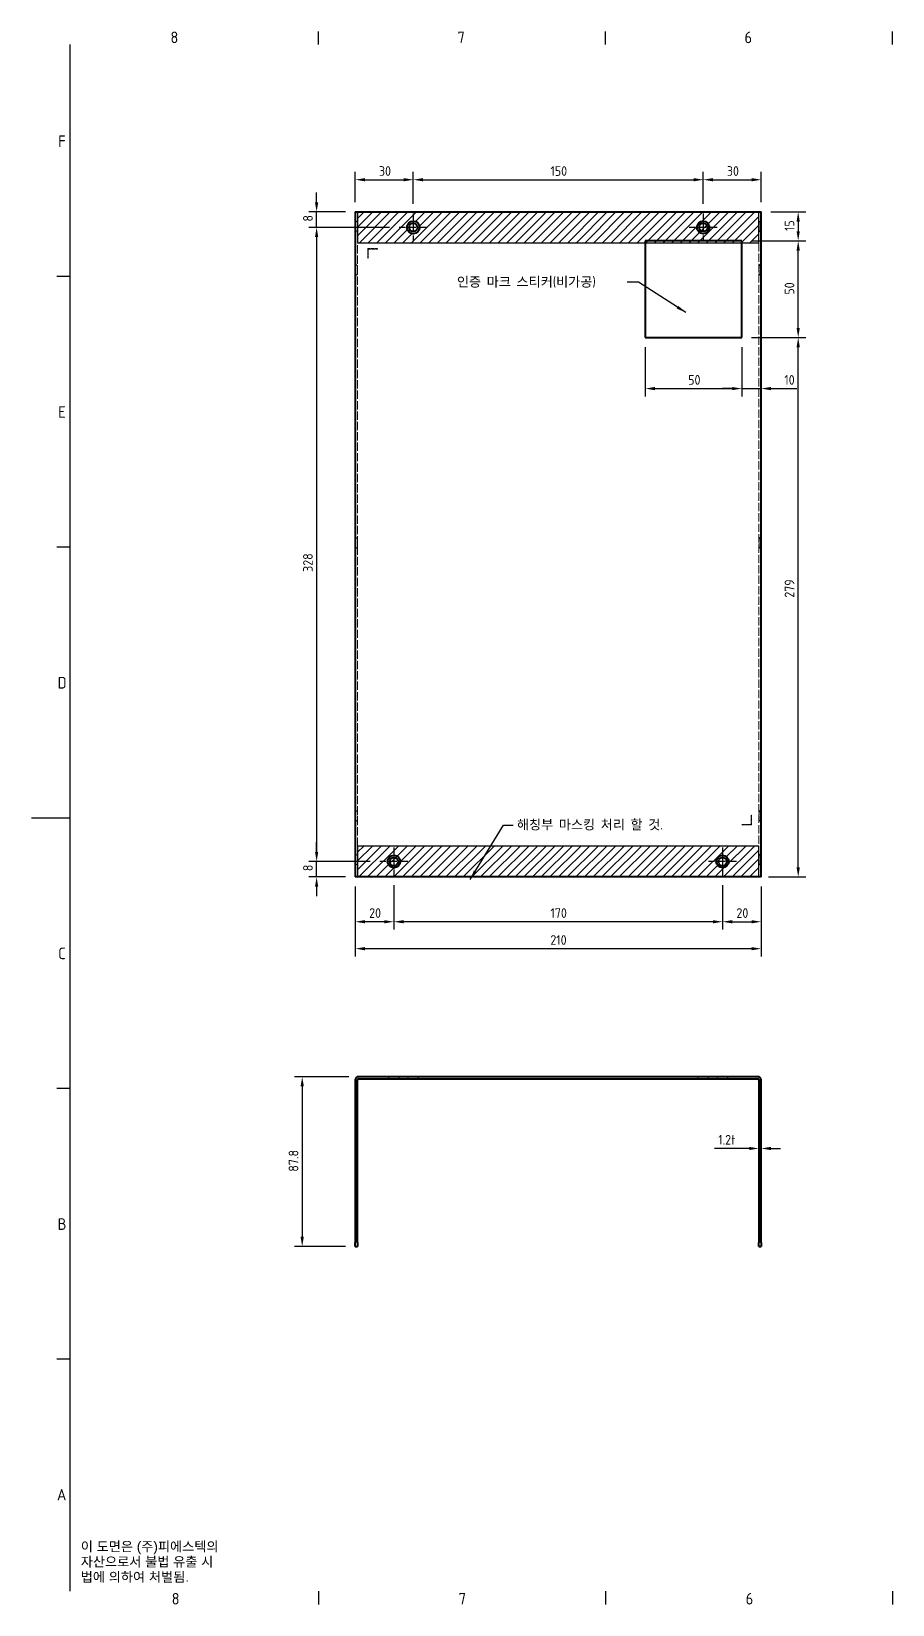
# Model space of a CAD drawing. Header units: millimetres. Extents: x 0 to 1188, y 0 to 840.
# Drawn here: x 0 to 445, y 13 to 827 of the extents above; entities that cross this region are included whole.
import ezdxf

# ---------------------------------------------------------------- set-up
doc = ezdxf.new("R2010")
doc.units = ezdxf.units.MM
doc.header["$LTSCALE"] = 2
doc.linetypes.add('CHAIN', pattern=[0.3543, 0.2362, -0.0295, 0.0591, -0.0295])
doc.linetypes.add('DASHED', pattern=[0.2067, 0.1654, -0.0413])
doc.layers.get('0').update_dxf_attribs({"color": 3, "lineweight": 25})
for name, color, linetype, lineweight in [('가려진 것(ISO)', 2, 'DASHED', 18), ('가시적인 것(ISO)', 3, 'Continuous', 40), ('경계(ISO)', 7, 'Continuous', 25), ('기호(ISO)', 5, 'Continuous', 25), ('스케치 형상(ISO)', 3, 'Continuous', 25), ('중심 표식(ISO)', 1, 'Continuous', 25), ('치수(ISO)', 2, 'Continuous', 25), ('해치(ISO)', 7, 'Continuous', 18)]:
    doc.layers.add(name, color=color, linetype=linetype, lineweight=lineweight)
doc.styles.add('문자 텍스트_PSTEK_POSCO', font='isocp.shx')
doc.styles.add('치수 텍스트_PSTEK_POSCO', font='isocp.shx')
doc.dimstyles.new('치수_PSTEK_POSCO', dxfattribs={"dimscale": 2, "dimtxt": 2.5, "dimasz": 2.5, "dimexe": 2, "dimexo": 2.5, "dimgap": 1, "dimtad": 1, "dimrnd": 1e-08, "dimdsep": 46, "dimtxsty": '치수 텍스트_PSTEK_POSCO', "dimcen": 0.09, "dimdle": 10, "dimclrd": 7, "dimclre": 7, "dimclrt": 2, "dimadec": 1, "dimazin": 2, "dimtfac": 1, "dimtmove": 0, "dimatfit": 3, "dimfxl": 0, "dimtolj": 1, "dimlwd": -1, "dimlwe": -1, "dimarcsym": 0})
doc.dimstyles.new('치수_PSTEK_POSCO$7', dxfattribs={"dimscale": 2, "dimtxt": 2.5, "dimasz": 2.5, "dimexe": 2, "dimexo": 2.5, "dimgap": 1, "dimtad": 1, "dimrnd": 1e-08, "dimdsep": 46, "dimtxsty": '치수 텍스트_PSTEK_POSCO', "dimcen": 0.09, "dimdle": 10, "dimclrd": 7, "dimclre": 7, "dimclrt": 2, "dimadec": 1, "dimazin": 2, "dimtfac": 1, "dimtmove": 0, "dimatfit": 3, "dimfxl": 0, "dimtolj": 1, "dimlwd": -1, "dimlwe": -1, "dimarcsym": 0})
pattern_1 = [(45, (0, 0), (-2.245064, 2.245064), [])]

# ---------------------------------------------------------------- blocks, each defined once
blk = doc.blocks.new('경계 Default Border')
at = {"layer": '경계(ISO)'}
for p, q in [((74.25, 410), (74.25, 413.4)), ((148.5, 410), (148.5, 413.4)), ((222.75, 410), (222.75, 413.4)), ((10, 350), (6.6, 350)), ((10, 280), (6.6, 280)), ((10, 140), (6.6, 140)), ((10, 70), (6.6, 70)), ((74.25, 10), (74.25, 6.6)), ((148.5, 10), (148.5, 6.6)), ((222.75, 10), (222.75, 6.6))]:
    blk.add_line(p, q, dxfattribs=at)
at = {"layer": '경계(ISO)', "flags": 128}
for points in [[(10, 10), (10, 410)], [(0, 210), (10, 210)]]:
    blk.add_lwpolyline(points, dxfattribs=at)
at = {"layer": '경계(ISO)', "color": 2, "char_height": 3, "attachment_point": 7, "style": '문자 텍스트_PSTEK_POSCO'}
for s, insert in [('8', (35.96, 410.37)), ('7', (110.21, 410.39)), ('6', (184.46, 410.37)), ('F', (6.93, 383.5)), ('E', (6.93, 313.47)), ('D', (6.77, 243.47)), ('C', (6.93, 173.47)), ('B', (6.77, 103.47)), ('A', (6.6, 33.49)), ('8', (36.27, 6.57)), ('7', (110.52, 6.59)), ('6', (184.77, 6.57))]:
    blk.add_mtext(s, dxfattribs=dict(at, insert=insert))
blk = doc.blocks.new('*D25')
at = {"layer": 'Defpoints', "color": 0}
for p in [(377.54, 733.46), (367.54, 718.46), (396.69, 718.46)]:
    blk.add_point(p, dxfattribs=at)
at = {"layer": '치수(ISO)', "color": 7}
for p, q in [((382.54, 733.46), (400.69, 733.46)), ((396.69, 728.46), (396.69, 723.46)), ((372.54, 718.46), (400.69, 718.46))]:
    blk.add_line(p, q, dxfattribs=at)
for points in [[(395.85, 728.46), (397.52, 728.46), (396.69, 733.46)], [(395.85, 723.46), (397.52, 723.46), (396.69, 718.46)]]:
    blk.add_solid(points, dxfattribs=at)
at = {"layer": '치수(ISO)', "color": 2, "insert": (392.19, 723.6), "char_height": 5, "attachment_point": 4, "rotation": 90, "style": '치수 텍스트_PSTEK_POSCO'}
blk.add_mtext('\\A1;15', dxfattribs=at)
blk = doc.blocks.new('*D26')
at = {"layer": 'Defpoints', "color": 0}
for p in [(367.54, 718.46), (396.69, 718.46), (367.54, 668.46)]:
    blk.add_point(p, dxfattribs=at)
at = {"layer": '치수(ISO)', "color": 7}
for p, q in [((372.54, 718.46), (400.69, 718.46)), ((396.69, 673.46), (396.69, 713.46)), ((372.54, 668.46), (400.69, 668.46))]:
    blk.add_line(p, q, dxfattribs=at)
for points in [[(395.85, 713.46), (397.52, 713.46), (396.69, 718.46)], [(395.85, 673.46), (397.52, 673.46), (396.69, 668.46)]]:
    blk.add_solid(points, dxfattribs=at)
at = {"layer": '치수(ISO)', "color": 2, "insert": (392.19, 690.7), "char_height": 5, "attachment_point": 4, "rotation": 90, "style": '치수 텍스트_PSTEK_POSCO'}
blk.add_mtext('\\A1;50', dxfattribs=at)
blk = doc.blocks.new('*D27')
at = {"layer": 'Defpoints', "color": 0}
for p in [(317.54, 668.46), (367.54, 668.46), (367.54, 642.07)]:
    blk.add_point(p, dxfattribs=at)
at = {"layer": '치수(ISO)', "color": 7}
for p, q in [((317.54, 663.46), (317.54, 638.07)), ((367.54, 663.46), (367.54, 638.07)), ((322.54, 642.07), (362.54, 642.07))]:
    blk.add_line(p, q, dxfattribs=at)
for points in [[(322.54, 642.91), (322.54, 641.24), (317.54, 642.07)], [(362.54, 642.91), (362.54, 641.24), (367.54, 642.07)]]:
    blk.add_solid(points, dxfattribs=at)
at = {"layer": '치수(ISO)', "color": 2, "insert": (339.78, 646.57), "char_height": 5, "attachment_point": 4, "style": '치수 텍스트_PSTEK_POSCO'}
blk.add_mtext('\\A1;50', dxfattribs=at)
blk = doc.blocks.new('*D37')
at = {"layer": 'Defpoints', "color": 0}
for p in [(367.54, 668.46), (396.69, 668.46), (376.34, 389.46)]:
    blk.add_point(p, dxfattribs=at)
at = {"layer": '치수(ISO)', "color": 7}
for p, q in [((372.54, 668.46), (400.69, 668.46)), ((396.69, 394.46), (396.69, 663.46)), ((381.34, 389.46), (400.69, 389.46))]:
    blk.add_line(p, q, dxfattribs=at)
for points in [[(395.85, 663.46), (397.52, 663.46), (396.69, 668.46)], [(395.85, 394.46), (397.52, 394.46), (396.69, 389.46)]]:
    blk.add_solid(points, dxfattribs=at)
at = {"layer": '치수(ISO)', "color": 2, "insert": (392.19, 533.91), "char_height": 5, "attachment_point": 4, "rotation": 90, "style": '치수 텍스트_PSTEK_POSCO'}
blk.add_mtext('\\A1;279', dxfattribs=at)
blk = doc.blocks.new('*D38')
at = {"layer": 'Defpoints', "color": 0}
for p in [(169.24, 286.17), (140.07, 198.37), (167.54, 198.37)]:
    blk.add_point(p, dxfattribs=at)
at = {"layer": '치수(ISO)', "color": 7}
for p, q in [((164.24, 286.17), (136.07, 286.17)), ((140.07, 281.17), (140.07, 203.37)), ((162.54, 198.37), (136.07, 198.37))]:
    blk.add_line(p, q, dxfattribs=at)
for points in [[(139.24, 281.17), (140.91, 281.17), (140.07, 286.17)], [(139.24, 203.37), (140.91, 203.37), (140.07, 198.37)]]:
    blk.add_solid(points, dxfattribs=at)
at = {"layer": '치수(ISO)', "color": 2, "insert": (135.57, 237.02), "char_height": 5, "attachment_point": 4, "rotation": 90, "style": '치수 텍스트_PSTEK_POSCO'}
blk.add_mtext('\\A1;87.8', dxfattribs=at)
blk = doc.blocks.new('*D40')
at = {"layer": 'Defpoints', "color": 0}
for p in [(187.54, 390.21), (357.54, 390.21), (187.54, 366.31)]:
    blk.add_point(p, dxfattribs=at)
at = {"layer": '치수(ISO)', "color": 7}
for p, q in [((187.54, 385.21), (187.54, 362.31)), ((357.54, 385.21), (357.54, 362.31)), ((352.54, 366.31), (192.54, 366.31))]:
    blk.add_line(p, q, dxfattribs=at)
for points in [[(192.54, 367.14), (192.54, 365.48), (187.54, 366.31)], [(352.54, 367.14), (352.54, 365.48), (357.54, 366.31)]]:
    blk.add_solid(points, dxfattribs=at)
at = {"layer": '치수(ISO)', "color": 2, "insert": (268.53, 370.81), "char_height": 5, "attachment_point": 4, "style": '치수 텍스트_PSTEK_POSCO'}
blk.add_mtext('\\A1;170', dxfattribs=at)
blk = doc.blocks.new('*D41')
at = {"layer": 'Defpoints', "color": 0}
for p in [(167.54, 389.46), (377.54, 389.46), (167.54, 352.38)]:
    blk.add_point(p, dxfattribs=at)
at = {"layer": '치수(ISO)', "color": 7}
for p, q in [((167.54, 384.46), (167.54, 348.38)), ((377.54, 384.46), (377.54, 348.38)), ((372.54, 352.38), (172.54, 352.38))]:
    blk.add_line(p, q, dxfattribs=at)
for points in [[(172.54, 353.21), (172.54, 351.54), (167.54, 352.38)], [(372.54, 353.21), (372.54, 351.54), (377.54, 352.38)]]:
    blk.add_solid(points, dxfattribs=at)
at = {"layer": '치수(ISO)', "color": 2, "insert": (268.47, 356.88), "char_height": 5, "attachment_point": 4, "style": '치수 텍스트_PSTEK_POSCO'}
blk.add_mtext('\\A1;210', dxfattribs=at)
blk = doc.blocks.new('*D42')
at = {"layer": 'Defpoints', "color": 0}
for p in [(357.54, 390.21), (377.54, 389.46), (377.54, 366.31)]:
    blk.add_point(p, dxfattribs=at)
at = {"layer": '치수(ISO)', "color": 7}
for p, q in [((357.54, 385.21), (357.54, 362.31)), ((377.54, 384.46), (377.54, 362.31)), ((362.54, 366.31), (372.54, 366.31))]:
    blk.add_line(p, q, dxfattribs=at)
for points in [[(362.54, 367.14), (362.54, 365.48), (357.54, 366.31)], [(372.54, 367.14), (372.54, 365.48), (377.54, 366.31)]]:
    blk.add_solid(points, dxfattribs=at)
at = {"layer": '치수(ISO)', "color": 2, "insert": (364.72, 370.81), "char_height": 5, "attachment_point": 4, "style": '치수 텍스트_PSTEK_POSCO'}
blk.add_mtext('\\A1;20', dxfattribs=at)
blk = doc.blocks.new('*D43')
at = {"layer": 'Defpoints', "color": 0}
for p in [(167.54, 389.46), (187.54, 390.21), (167.54, 366.31)]:
    blk.add_point(p, dxfattribs=at)
at = {"layer": '치수(ISO)', "color": 7}
for p, q in [((167.54, 384.46), (167.54, 362.31)), ((187.54, 385.21), (187.54, 362.31)), ((182.54, 366.31), (172.54, 366.31))]:
    blk.add_line(p, q, dxfattribs=at)
for points in [[(172.54, 367.14), (172.54, 365.48), (167.54, 366.31)], [(182.54, 367.14), (182.54, 365.48), (187.54, 366.31)]]:
    blk.add_solid(points, dxfattribs=at)
at = {"layer": '치수(ISO)', "color": 2, "insert": (174.72, 370.81), "char_height": 5, "attachment_point": 4, "style": '치수 텍스트_PSTEK_POSCO'}
blk.add_mtext('\\A1;20', dxfattribs=at)
blk = doc.blocks.new('*D44')
at = {"layer": 'Defpoints', "color": 0}
for p in [(190.29, 725.46), (147.54, 397.46), (180.29, 397.46)]:
    blk.add_point(p, dxfattribs=at)
at = {"layer": '치수(ISO)', "color": 7}
for p, q in [((185.29, 725.46), (143.54, 725.46)), ((147.54, 720.46), (147.54, 402.46)), ((175.29, 397.46), (143.54, 397.46))]:
    blk.add_line(p, q, dxfattribs=at)
for points in [[(146.7, 720.46), (148.37, 720.46), (147.54, 725.46)], [(146.7, 402.46), (148.37, 402.46), (147.54, 397.46)]]:
    blk.add_solid(points, dxfattribs=at)
at = {"layer": '치수(ISO)', "color": 2, "insert": (143.04, 547.26), "char_height": 5, "attachment_point": 4, "rotation": 90, "style": '치수 텍스트_PSTEK_POSCO'}
blk.add_mtext('\\A1;328', dxfattribs=at)
blk = doc.blocks.new('*D45')
at = {"layer": 'Defpoints', "color": 0}
for p in [(147.54, 397.46), (180.29, 397.46), (167.54, 389.46)]:
    blk.add_point(p, dxfattribs=at)
at = {"layer": '치수(ISO)', "color": 7}
for p, q in [((147.54, 402.46), (147.54, 407.46)), ((175.29, 397.46), (143.54, 397.46)), ((147.54, 389.46), (147.54, 397.46)), ((162.54, 389.46), (143.54, 389.46)), ((147.54, 384.46), (147.54, 379.46))]:
    blk.add_line(p, q, dxfattribs=at)
for points in [[(146.7, 402.46), (148.37, 402.46), (147.54, 397.46)], [(146.7, 384.46), (148.37, 384.46), (147.54, 389.46)]]:
    blk.add_solid(points, dxfattribs=at)
at = {"layer": '치수(ISO)', "color": 2, "insert": (143.04, 392.46), "char_height": 5, "attachment_point": 4, "rotation": 90, "style": '치수 텍스트_PSTEK_POSCO'}
blk.add_mtext('\\A1;8', dxfattribs=at)
blk = doc.blocks.new('*D46')
at = {"layer": 'Defpoints', "color": 0}
for p in [(147.54, 733.46), (167.54, 733.46), (190.29, 725.46)]:
    blk.add_point(p, dxfattribs=at)
at = {"layer": '치수(ISO)', "color": 7}
for p, q in [((147.54, 738.46), (147.54, 743.46)), ((162.54, 733.46), (143.54, 733.46)), ((147.54, 725.46), (147.54, 733.46)), ((185.29, 725.46), (143.54, 725.46)), ((147.54, 720.46), (147.54, 715.46))]:
    blk.add_line(p, q, dxfattribs=at)
for points in [[(146.7, 738.46), (148.37, 738.46), (147.54, 733.46)], [(146.7, 720.46), (148.37, 720.46), (147.54, 725.46)]]:
    blk.add_solid(points, dxfattribs=at)
at = {"layer": '치수(ISO)', "color": 2, "insert": (143.04, 728.46), "char_height": 5, "attachment_point": 4, "rotation": 90, "style": '치수 텍스트_PSTEK_POSCO'}
blk.add_mtext('\\A1;8', dxfattribs=at)
blk = doc.blocks.new('*D47')
at = {"layer": 'Defpoints', "color": 0}
for p in [(197.54, 750.11), (167.54, 733.46), (197.54, 732.71)]:
    blk.add_point(p, dxfattribs=at)
at = {"layer": '치수(ISO)', "color": 7}
for p, q in [((167.54, 738.46), (167.54, 754.11)), ((172.54, 750.11), (192.54, 750.11)), ((197.54, 737.71), (197.54, 754.11))]:
    blk.add_line(p, q, dxfattribs=at)
for points in [[(172.54, 750.95), (172.54, 749.28), (167.54, 750.11)], [(192.54, 750.95), (192.54, 749.28), (197.54, 750.11)]]:
    blk.add_solid(points, dxfattribs=at)
at = {"layer": '치수(ISO)', "color": 2, "insert": (179.78, 754.61), "char_height": 5, "attachment_point": 4, "style": '치수 텍스트_PSTEK_POSCO'}
blk.add_mtext('\\A1;30', dxfattribs=at)
blk = doc.blocks.new('*D48')
at = {"layer": 'Defpoints', "color": 0}
for p in [(347.54, 750.11), (197.54, 732.71), (347.54, 732.71)]:
    blk.add_point(p, dxfattribs=at)
at = {"layer": '치수(ISO)', "color": 7}
for p, q in [((197.54, 737.71), (197.54, 754.11)), ((202.54, 750.11), (342.54, 750.11)), ((347.54, 737.71), (347.54, 754.11))]:
    blk.add_line(p, q, dxfattribs=at)
for points in [[(202.54, 750.95), (202.54, 749.28), (197.54, 750.11)], [(342.54, 750.95), (342.54, 749.28), (347.54, 750.11)]]:
    blk.add_solid(points, dxfattribs=at)
at = {"layer": '치수(ISO)', "color": 2, "insert": (268.53, 754.61), "char_height": 5, "attachment_point": 4, "style": '치수 텍스트_PSTEK_POSCO'}
blk.add_mtext('\\A1;150', dxfattribs=at)
blk = doc.blocks.new('*D49')
at = {"layer": 'Defpoints', "color": 0}
for p in [(377.54, 750.11), (347.54, 732.71), (377.54, 733.46)]:
    blk.add_point(p, dxfattribs=at)
at = {"layer": '치수(ISO)', "color": 7}
for p, q in [((347.54, 737.71), (347.54, 754.11)), ((352.54, 750.11), (372.54, 750.11)), ((377.54, 738.46), (377.54, 754.11))]:
    blk.add_line(p, q, dxfattribs=at)
for points in [[(352.54, 750.95), (352.54, 749.28), (347.54, 750.11)], [(372.54, 750.95), (372.54, 749.28), (377.54, 750.11)]]:
    blk.add_solid(points, dxfattribs=at)
at = {"layer": '치수(ISO)', "color": 2, "insert": (359.78, 754.61), "char_height": 5, "attachment_point": 4, "style": '치수 텍스트_PSTEK_POSCO'}
blk.add_mtext('\\A1;30', dxfattribs=at)
blk = doc.blocks.new('*D50')
at = {"layer": 'Defpoints', "color": 0}
for p in [(367.54, 668.46), (377.54, 646.95), (377.54, 642.07)]:
    blk.add_point(p, dxfattribs=at)
at = {"layer": '치수(ISO)', "color": 7}
for p, q in [((367.54, 663.46), (367.54, 638.07)), ((362.54, 642.07), (357.54, 642.07)), ((367.54, 642.07), (377.54, 642.07)), ((382.54, 642.07), (396.04, 642.07))]:
    blk.add_line(p, q, dxfattribs=at)
for points in [[(362.54, 642.91), (362.54, 641.24), (367.54, 642.07)], [(382.54, 642.91), (382.54, 641.24), (377.54, 642.07)]]:
    blk.add_solid(points, dxfattribs=at)
at = {"layer": '치수(ISO)', "color": 2, "insert": (389.54, 646.57), "char_height": 5, "attachment_point": 4, "style": '치수 텍스트_PSTEK_POSCO'}
blk.add_mtext('\\A1;10', dxfattribs=at)
blk = doc.blocks.new('*D51')
at = {"layer": 'Defpoints', "color": 0}
for p in [(377.54, 249.03), (376.34, 242.49), (377.54, 242.49)]:
    blk.add_point(p, dxfattribs=at)
at = {"layer": '치수(ISO)', "color": 7}
for p, q in [((371.34, 249.03), (353.34, 249.03)), ((377.54, 249.03), (376.34, 249.03)), ((382.54, 249.03), (387.54, 249.03))]:
    blk.add_line(p, q, dxfattribs=at)
for points in [[(371.34, 249.86), (371.34, 248.2), (376.34, 249.03)], [(382.54, 249.86), (382.54, 248.2), (377.54, 249.03)]]:
    blk.add_solid(points, dxfattribs=at)
at = {"layer": '치수(ISO)', "color": 2, "insert": (355.34, 253.53), "char_height": 5, "attachment_point": 4, "style": '치수 텍스트_PSTEK_POSCO'}
blk.add_mtext('\\A1;1.2t', dxfattribs=at)

msp = doc.modelspace()

# ---------------------------------------------------------------- hatches: boundary and pattern name
at = {"layer": '해치(ISO)'}
h = msp.add_hatch(dxfattribs=at)
h.set_pattern_fill('ANSI31', color=1, scale=25.4, style=0)
h.set_pattern_definition(pattern_1)
edge = h.paths.add_edge_path(flags=0)
edge.add_arc((197.536, 725.456), 3.25, 0, 360)
h.paths.add_polyline_path([(376.336, 733.456), (168.736, 733.456), (168.736, 717.456), (376.336, 717.456)])
h = msp.add_hatch(dxfattribs=at)
h.set_pattern_fill('ANSI31', color=1, scale=25.4, style=0)
h.set_pattern_definition(pattern_1)
edge = h.paths.add_edge_path(flags=0)
edge.add_arc((357.536, 397.456), 3.25, 0, 360)
h.paths.add_polyline_path([(168.736, 389.456), (376.336, 389.456), (376.336, 405.456), (168.736, 405.456)])

# ---------------------------------------------------------------- linework, layer by layer
at = {"layer": '가려진 것(ISO)', "ltscale": 13.001935}
for p, q in [((168.736, 389.456), (168.736, 733.456)), ((376.336, 733.456), (376.336, 389.456))]:
    msp.add_line(p, q, dxfattribs=at)
at = {"layer": '가려진 것(ISO)', "ltscale": 1.481406}
for p, q in [((168.636, 728.106), (167.536, 729.206)), ((376.436, 728.106), (377.536, 729.206)), ((168.636, 723.806), (167.536, 722.706)), ((376.436, 723.806), (377.536, 722.706)), ((168.636, 705.606), (167.536, 706.706)), ((168.636, 701.306), (167.536, 700.206)), ((376.436, 705.606), (377.536, 706.706)), ((376.436, 701.306), (377.536, 700.206)), ((168.636, 564.406), (167.536, 565.506)), ((376.436, 564.406), (377.536, 565.506)), ((168.636, 560.106), (167.536, 559.006)), ((376.436, 560.106), (377.536, 559.006)), ((168.636, 423.206), (167.536, 424.306)), ((376.436, 423.206), (377.536, 424.306)), ((168.636, 418.906), (167.536, 417.806)), ((376.436, 418.906), (377.536, 417.806)), ((168.636, 400.606), (167.536, 401.706)), ((376.436, 400.606), (377.536, 401.706)), ((168.636, 396.306), (167.536, 395.206)), ((376.436, 396.306), (377.536, 395.206)), ((185.386, 285.073), (184.286, 286.173)), ((189.686, 285.073), (190.786, 286.173)), ((195.386, 285.073), (194.286, 286.173)), ((199.686, 285.073), (200.786, 286.173)), ((345.386, 285.073), (344.286, 286.173)), ((349.686, 285.073), (350.786, 286.173)), ((355.386, 285.073), (354.286, 286.173)), ((359.686, 285.073), (360.786, 286.173)), ((168.636, 268.523), (167.536, 269.623)), ((376.436, 268.523), (377.536, 269.623)), ((168.636, 264.223), (167.536, 263.123)), ((376.436, 264.223), (377.536, 263.123)), ((168.636, 225.423), (167.536, 226.523)), ((168.636, 220.523), (167.536, 221.623)), ((168.636, 221.123), (167.536, 220.023)), ((376.436, 225.423), (377.536, 226.523)), ((376.436, 220.523), (377.536, 221.623)), ((376.436, 221.123), (377.536, 220.023)), ((168.636, 216.223), (167.536, 215.123)), ((376.436, 216.223), (377.536, 215.123)), ((168.636, 210.423), (167.536, 211.523)), ((168.636, 206.123), (167.536, 205.023)), ((376.436, 210.423), (377.536, 211.523)), ((376.436, 206.123), (377.536, 205.023))]:
    msp.add_line(p, q, dxfattribs=at)
at = {"layer": '가려진 것(ISO)', "ltscale": 6.432465}
for p, q in [((168.636, 723.806), (168.636, 728.106)), ((376.436, 723.806), (376.436, 728.106)), ((168.636, 701.306), (168.636, 705.606)), ((376.436, 701.306), (376.436, 705.606)), ((168.636, 560.106), (168.636, 564.406)), ((376.436, 560.106), (376.436, 564.406)), ((168.636, 418.906), (168.636, 423.206)), ((376.436, 418.906), (376.436, 423.206)), ((168.636, 396.306), (168.636, 400.606)), ((376.436, 396.306), (376.436, 400.606)), ((189.686, 285.073), (185.386, 285.073)), ((199.686, 285.073), (195.386, 285.073)), ((349.686, 285.073), (345.386, 285.073)), ((359.686, 285.073), (355.386, 285.073)), ((168.636, 264.223), (168.636, 268.523)), ((376.436, 264.223), (376.436, 268.523)), ((168.636, 221.123), (168.636, 225.423)), ((168.636, 216.223), (168.636, 220.523)), ((376.436, 221.123), (376.436, 225.423)), ((376.436, 216.223), (376.436, 220.523)), ((168.636, 206.123), (168.636, 210.423)), ((376.436, 206.123), (376.436, 210.423))]:
    msp.add_line(p, q, dxfattribs=at)
at = {"layer": '가려진 것(ISO)', "ltscale": 0.095135}
for p, q in [((168.636, 728.106), (168.736, 728.106)), ((376.336, 728.106), (376.436, 728.106)), ((168.636, 723.806), (168.736, 723.806)), ((376.336, 723.806), (376.436, 723.806)), ((168.636, 705.606), (168.736, 705.606)), ((168.636, 701.306), (168.736, 701.306)), ((376.336, 705.606), (376.436, 705.606)), ((376.336, 701.306), (376.436, 701.306)), ((168.636, 564.406), (168.736, 564.406)), ((376.336, 564.406), (376.436, 564.406)), ((168.636, 560.106), (168.736, 560.106)), ((376.336, 560.106), (376.436, 560.106)), ((168.636, 423.206), (168.736, 423.206)), ((376.336, 423.206), (376.436, 423.206)), ((168.636, 418.906), (168.736, 418.906)), ((376.336, 418.906), (376.436, 418.906)), ((168.636, 400.606), (168.736, 400.606)), ((376.336, 400.606), (376.436, 400.606)), ((168.636, 396.306), (168.736, 396.306)), ((376.336, 396.306), (376.436, 396.306)), ((174.036, 284.973), (174.036, 285.073)), ((174.236, 284.973), (174.236, 285.073)), ((179.036, 284.973), (179.036, 285.073)), ((185.386, 284.973), (185.386, 285.073)), ((189.686, 284.973), (189.686, 285.073)), ((195.386, 284.973), (195.386, 285.073)), ((199.686, 284.973), (199.686, 285.073)), ((345.386, 284.973), (345.386, 285.073)), ((349.686, 284.973), (349.686, 285.073)), ((355.386, 284.973), (355.386, 285.073)), ((359.686, 284.973), (359.686, 285.073)), ((367.536, 284.973), (367.536, 285.073)), ((372.336, 284.973), (372.336, 285.073)), ((372.536, 284.973), (372.536, 285.073)), ((168.636, 268.523), (168.736, 268.523)), ((376.336, 268.523), (376.436, 268.523)), ((168.636, 264.223), (168.736, 264.223)), ((376.336, 264.223), (376.436, 264.223)), ((168.636, 225.423), (168.736, 225.423)), ((168.636, 221.123), (168.736, 221.123)), ((168.636, 220.523), (168.736, 220.523)), ((376.336, 225.423), (376.436, 225.423)), ((376.336, 221.123), (376.436, 221.123)), ((376.336, 220.523), (376.436, 220.523)), ((168.636, 216.223), (168.736, 216.223)), ((376.336, 216.223), (376.436, 216.223)), ((168.636, 210.423), (168.736, 210.423)), ((168.636, 206.123), (168.736, 206.123)), ((376.336, 210.423), (376.436, 210.423)), ((376.336, 206.123), (376.436, 206.123))]:
    msp.add_line(p, q, dxfattribs=at)
at = {"layer": '가려진 것(ISO)', "ltscale": 4.761642}
for p, q in [((174.036, 714.456), (174.036, 709.456)), ((179.036, 714.456), (174.036, 714.456)), ((367.536, 416.456), (372.536, 416.456)), ((372.536, 416.456), (372.536, 421.456)), ((367.536, 285.073), (372.536, 285.073))]:
    msp.add_line(p, q, dxfattribs=at)
at = {"layer": '가려진 것(ISO)', "ltscale": 0.19037}
for p, q in [((174.036, 709.456), (174.236, 709.456)), ((179.036, 714.256), (179.036, 714.456)), ((367.536, 416.656), (367.536, 416.456)), ((372.536, 421.456), (372.336, 421.456)), ((174.036, 285.073), (174.236, 285.073))]:
    msp.add_line(p, q, dxfattribs=at)
at = {"layer": '가려진 것(ISO)', "ltscale": 4.571172}
for p, q in [((174.236, 714.256), (179.036, 714.256)), ((174.236, 709.456), (174.236, 714.256)), ((372.336, 416.656), (367.536, 416.656)), ((372.336, 421.456), (372.336, 416.656)), ((174.236, 285.073), (179.036, 285.073))]:
    msp.add_line(p, q, dxfattribs=at)
at = {"layer": '가시적인 것(ISO)'}
for p, q in [((167.536, 733.456), (169.236, 733.456)), ((167.536, 733.456), (167.536, 389.456)), ((169.236, 733.456), (375.836, 733.456)), ((375.836, 733.456), (377.536, 733.456)), ((377.536, 389.456), (377.536, 733.456)), ((317.536, 718.456), (317.536, 668.456)), ((367.536, 718.456), (317.536, 718.456)), ((367.536, 668.456), (367.536, 718.456)), ((317.536, 668.456), (367.536, 668.456)), ((169.236, 389.456), (167.536, 389.456)), ((375.836, 389.456), (169.236, 389.456)), ((377.536, 389.456), (375.836, 389.456)), ((375.836, 286.173), (169.236, 286.173)), ((169.236, 284.973), (375.836, 284.973)), ((317.536, 286.173), (317.536, 286.223)), ((317.536, 286.223), (367.536, 286.223)), ((367.536, 286.173), (367.536, 286.223)), ((167.536, 284.473), (167.536, 200.373)), ((168.736, 200.373), (168.736, 284.473)), ((376.336, 284.473), (376.336, 200.373)), ((377.536, 200.373), (377.536, 284.473)), ((167.536, 198.373), (167.536, 200.373)), ((167.536, 198.373), (168.736, 198.373)), ((168.736, 200.373), (168.736, 198.373)), ((376.336, 198.373), (376.336, 200.373)), ((376.336, 198.373), (377.536, 198.373)), ((377.536, 200.373), (377.536, 198.373))]:
    msp.add_line(p, q, dxfattribs=at)
for centre, radius in [((197.536, 725.456), 3.25), ((197.536, 725.456), 2.15), ((347.536, 725.456), 3.25), ((347.536, 725.456), 2.15), ((187.536, 397.456), 3.25), ((187.536, 397.456), 2.15), ((357.536, 397.456), 3.25), ((357.536, 397.456), 2.15)]:
    msp.add_circle(centre, radius, dxfattribs=at)
for centre, radius, start, end in [((169.236, 284.473), 1.7, 90, 180), ((169.236, 284.473), 0.5, 90, 180), ((375.836, 284.473), 1.7, 0, 90), ((375.836, 284.473), 0.5, 0, 90)]:
    msp.add_arc(centre, radius, start, end, dxfattribs=at)
at = {"layer": '스케치 형상(ISO)'}
for p, q in [((376.336, 733.456), (168.736, 733.456)), ((168.736, 733.456), (168.736, 717.456)), ((376.336, 717.456), (376.336, 733.456)), ((168.736, 717.456), (376.336, 717.456)), ((376.336, 405.456), (168.736, 405.456)), ((168.736, 405.456), (168.736, 389.456)), ((376.336, 389.456), (376.336, 405.456)), ((168.736, 389.456), (376.336, 389.456))]:
    msp.add_line(p, q, dxfattribs=at)
at = {"layer": '중심 표식(ISO)', "linetype": 'CHAIN', "ltscale": 8.056153}
for p, q in [((197.536, 732.706), (197.536, 718.206)), ((347.536, 732.706), (347.536, 718.206)), ((204.786, 725.456), (190.286, 725.456)), ((354.786, 725.456), (340.286, 725.456)), ((187.536, 404.706), (187.536, 390.206)), ((357.536, 404.706), (357.536, 390.206)), ((194.786, 397.456), (180.286, 397.456)), ((364.786, 397.456), (350.286, 397.456))]:
    msp.add_line(p, q, dxfattribs=at)

# ---------------------------------------------------------------- block references
at = {"xscale": 2, "yscale": 2, "zscale": 2}
msp.add_blockref('경계 Default Border', (0, 0), dxfattribs=at)

# ---------------------------------------------------------------- texts
at = {"layer": '기호(ISO)', "color": 2, "char_height": 5, "attachment_point": 4, "style": '치수 텍스트_PSTEK_POSCO'}
for s, insert, width in [('{\\fISOCP|b0|i0;\\H5.0000;인증 마크 스티커(비가공)}', (220.114, 697.047), 86.06674), ('{\\fISOCP|b0|i0;\\H5.0000;해칭부 마스킹 처리 할 것.}', (251.143, 416.303), 87.72943)]:
    msp.add_mtext(s, dxfattribs=dict(at, insert=insert, width=width))
at = {"layer": '기호(ISO)', "color": 2, "insert": (25.51, 35.029), "char_height": 5, "width": 78.61221, "attachment_point": 4, "line_spacing_factor": 0.944221, "style": '문자 텍스트_PSTEK_POSCO'}
msp.add_mtext('{\\fArial|b0|i0;\\H5.0000;이 도면은 (주)피에스텍의\\P자산으로서 불법 유출 시 \\P법에 의하여 처벌됨.}', dxfattribs=at)

# ---------------------------------------------------------------- dimensions: what is measured, and where the dimension line sits
at = {"layer": '치수(ISO)', "color": 7}
for base, p1, p2, angle, override, picture, middle in [((197.536, 750.114), (167.536, 733.456), (197.536, 732.706), 180, {"dimdec": 2, "dimtp": 0, "dimtm": 0, "dimtdec": 2, "dimtofl": 0, "dimatfit": 1}, '*D47', (182.536, 750.114)), ((347.536, 750.114), (197.536, 732.706), (347.536, 732.706), 180, {"dimdec": 2, "dimtp": 0, "dimtm": 0, "dimtdec": 2, "dimtofl": 0, "dimatfit": 1}, '*D48', (272.536, 750.114)), ((377.536, 750.114), (347.536, 732.706), (377.536, 733.456), 180, {"dimdec": 2, "dimtp": 0, "dimtm": 0, "dimtdec": 2, "dimtofl": 0, "dimatfit": 1}, '*D49', (362.536, 750.114)), ((147.536, 733.456), (190.286, 725.456), (167.536, 733.456), 90, {"dimdec": 2, "dimtp": 0, "dimtm": 0, "dimtdec": 2, "dimtofl": 1, "dimatfit": 1}, '*D46', (147.536, 729.456)), ((396.686, 718.456), (377.536, 733.456), (367.536, 718.456), 90, {"dimdec": 2, "dimtp": 0, "dimtm": 0, "dimtdec": 2, "dimtofl": 0, "dimatfit": 1}, '*D25', (396.686, 725.956)), ((147.536, 397.456), (190.286, 725.456), (180.286, 397.456), 90, {"dimdec": 2, "dimtp": 0, "dimtm": 0, "dimtdec": 2, "dimtofl": 0, "dimatfit": 1}, '*D44', (147.536, 551.756)), ((396.686, 718.456), (367.536, 668.456), (367.536, 718.456), 90, {"dimdec": 2, "dimtp": 0, "dimtm": 0, "dimtdec": 2, "dimtofl": 0, "dimatfit": 1}, '*D26', (396.686, 693.456)), ((367.536, 642.073), (317.536, 668.456), (367.536, 668.456), 180, {"dimdec": 2, "dimtp": 0, "dimtm": 0, "dimtdec": 2, "dimtofl": 0, "dimatfit": 1}, '*D27', (342.536, 642.073)), ((396.686, 668.456), (376.336, 389.456), (367.536, 668.456), 90, {"dimdec": 2, "dimtp": 0, "dimtm": 0, "dimtdec": 2, "dimtofl": 0, "dimatfit": 1}, '*D37', (396.686, 538.656)), ((147.536, 397.456), (167.536, 389.456), (180.286, 397.456), 90, {"dimdec": 2, "dimtp": 0, "dimtm": 0, "dimtdec": 2, "dimtofl": 1, "dimatfit": 1}, '*D45', (147.536, 393.456)), ((167.536, 366.31), (187.536, 390.206), (167.536, 389.456), 180, {"dimdec": 2, "dimtp": 0, "dimtm": 0, "dimtdec": 2, "dimtofl": 0, "dimatfit": 1}, '*D43', (177.536, 366.31)), ((187.536, 366.31), (357.536, 390.206), (187.536, 390.206), 180, {"dimdec": 2, "dimtp": 0, "dimtm": 0, "dimtdec": 2, "dimtofl": 0, "dimatfit": 1}, '*D40', (272.536, 366.31)), ((377.536, 366.31), (357.536, 390.206), (377.536, 389.456), 180, {"dimdec": 2, "dimtp": 0, "dimtm": 0, "dimtdec": 2, "dimtofl": 0, "dimatfit": 1}, '*D42', (367.536, 366.31)), ((140.072, 198.373), (169.236, 286.173), (167.536, 198.373), 90, {"dimdec": 2, "dimtp": 0, "dimtm": 0, "dimtdec": 2, "dimtofl": 0, "dimatfit": 1}, '*D38', (140.072, 242.273))]:
    dim = msp.add_linear_dim(base=base, p1=p1, p2=p2, angle=angle, dimstyle='치수_PSTEK_POSCO', override=override, dxfattribs=at)
    dim.commit()
    dim.dimension.update_dxf_attribs({"geometry": picture, "text_midpoint": middle, "dimtype": 160})
for base, p1, p2, override, picture, middle in [((377.536, 642.073), (367.536, 668.456), (377.536, 646.951), {"dimdec": 2, "dimse2": 1, "dimtp": 0, "dimtm": 0, "dimtdec": 2, "dimtofl": 1, "dimatfit": 1}, '*D50', (391.788, 642.073)), ((167.536, 352.377), (377.536, 389.456), (167.536, 389.456), {"dimdec": 2, "dimtp": 0, "dimtm": 0, "dimtdec": 2, "dimtofl": 0, "dimatfit": 1}, '*D41', (272.536, 352.377))]:
    dim = msp.add_linear_dim(base=base, p1=p1, p2=p2, dimstyle='치수_PSTEK_POSCO', override=override, dxfattribs=at)
    dim.commit()
    dim.dimension.update_dxf_attribs({"geometry": picture, "text_midpoint": middle, "dimtype": 160})
dim = msp.add_linear_dim(base=(377.536, 249.03), p1=(376.336, 242.495), p2=(377.536, 242.495), angle=180, text='<>t', dimstyle='치수_PSTEK_POSCO', override={"dimdec": 2, "dimse1": 1, "dimse2": 1, "dimtp": 0, "dimtm": 0, "dimtdec": 2, "dimtofl": 1, "dimatfit": 1}, dxfattribs=at)
dim.commit()
dim.dimension.update_dxf_attribs({"geometry": '*D51', "text_midpoint": (359.836, 249.03), "dimtype": 160})

# ---------------------------------------------------------------- leaders
at = {"layer": '기호(ISO)', "color": 7, "annotation_type": 0, "has_hookline": 1}
for points, hookline_direction, text_width in [([(338.483, 681.473), (313.996, 697.047), (308.181, 697.047)], 1, 75.443), ([(227.022, 388.183), (244.143, 416.303), (249.143, 416.303)], 0, 77.265)]:
    msp.add_leader(points, dimstyle='치수_PSTEK_POSCO$7', override={"dimtad": 0}, dxfattribs=dict(at, hookline_direction=hookline_direction, text_width=text_width))

doc.saveas('drawing.dxf')
